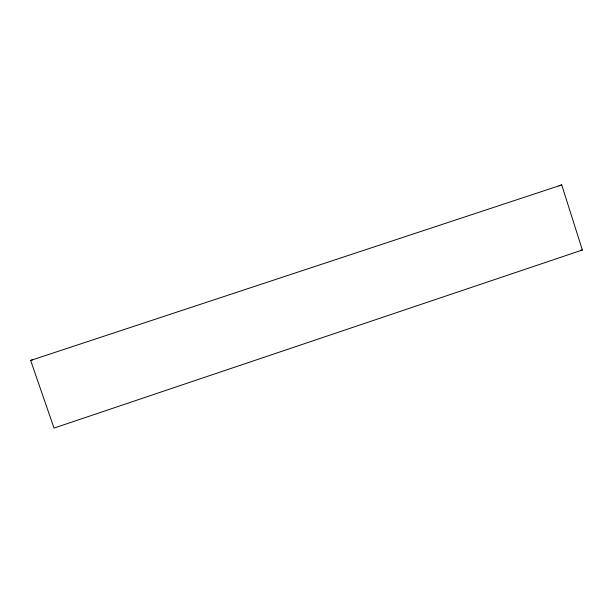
<?xml version="1.0" encoding="UTF-8"?>
<svg xmlns="http://www.w3.org/2000/svg" width="613" height="613" viewBox="0 0 613 613"><rect width="100%" height="100%" fill="white"/><g stroke="black" fill="none" stroke-linecap="round" stroke-linejoin="round"><path stroke-width="0.92" d="M558.872 185.877L561.738 184.911L582.35 250.012L54.021 428.089L30.65 360.429L561.738 184.911M30.65 360.429L32.711 359.77M580.511 250.234L582.35 250.012"/></g></svg>
